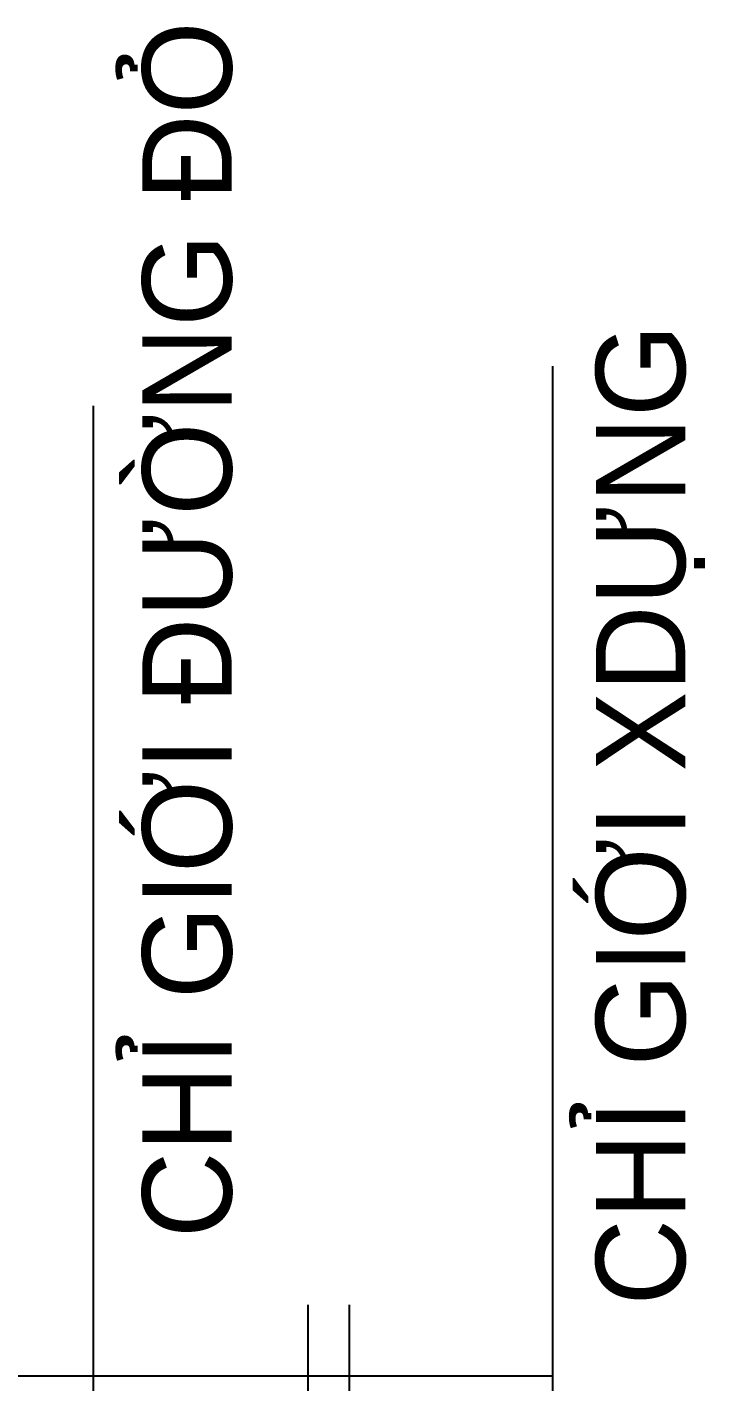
# Model space of a CAD drawing. Header units: metres. Extents: x 563124 to 573994, y 2062953 to 2068466.
# Drawn here: x 572580.6 to 572593.87, y 2065109.9 to 2065136.43 of the extents above; entities that cross this region are included whole.
import ezdxf

# ---------------------------------------------------------------- set-up
doc = ezdxf.new("R2010")
doc.units = ezdxf.units.M
doc.layers.add('kt', color=37, linetype='CONTINUOUS', lineweight=25)
doc.layers.add('MATCATDUONG', color=8, linetype='CONTINUOUS')
doc.styles.add('KTEN', font='VHAVAN.ttf')

msp = doc.modelspace()

# ---------------------------------------------------------------- linework, layer by layer
at = {"layer": 'kt', "color": 8, "linetype": 'Continuous', "elevation": 0, "flags": 128}
for points in [[(572586.105, 2065103.809), (572586.105, 2065107.731), (572586.55, 2065107.731), (572585.66, 2065108.176), (572586.105, 2065108.176), (572586.105, 2065111.406)], [(572586.912, 2065103.809), (572586.912, 2065107.731), (572587.357, 2065107.731), (572586.467, 2065108.176), (572586.912, 2065108.176), (572586.912, 2065111.406)]]:
    msp.add_lwpolyline(points, dxfattribs=at)
at = {"layer": 'MATCATDUONG', "color": 40, "linetype": 'Continuous', "extrusion": (3.31378e-12, 1.1371e-08, 1)}
msp.add_line((572590.893, 2065129.79, 0), (572590.893, 2065110.021, 0), dxfattribs=at)
at = {"layer": 'MATCATDUONG', "color": 40, "linetype": 'Continuous', "extrusion": (-3.31378e-12, 1.1371e-08, 1)}
msp.add_line((572581.893, 2065129.013, 0), (572581.893, 2065110.021, 0), dxfattribs=at)
at = {"layer": 'MATCATDUONG', "color": 40, "linetype": 'Continuous', "elevation": 0}
msp.add_lwpolyline([(572524.893, 2065110.021), (572533.893, 2065110.021), (572545.893, 2065110.021), (572545.893, 2065109.421), (572557.893, 2065109.811), (572569.893, 2065109.421), (572569.893, 2065110.021), (572581.893, 2065110.021), (572590.893, 2065110.021), (572590.893, 2065108.021), (572590.893, 2065106.021), (572590.893, 2065105.021), (572524.893, 2065105.021)], close=True, dxfattribs=at)
msp.add_lwpolyline([(572581.893, 2065110.021), (572581.893, 2065105.021)], dxfattribs=at)

# ---------------------------------------------------------------- texts
at = {"layer": 'MATCATDUONG', "color": 7, "linetype": 'Continuous', "extrusion": (-3.31378e-12, 1.1371e-08, 1), "style": 'KTEN'}
for s, p in [('chØ giíi ®\xadêng ®á', (572584.607, 2065112.715, 0.023)), ('chØ giíi xdùng', (572593.489, 2065111.395, 0.023))]:
    msp.add_text(s, height=1.75, rotation=90, dxfattribs=at).set_placement(p)

doc.saveas('drawing.dxf')
